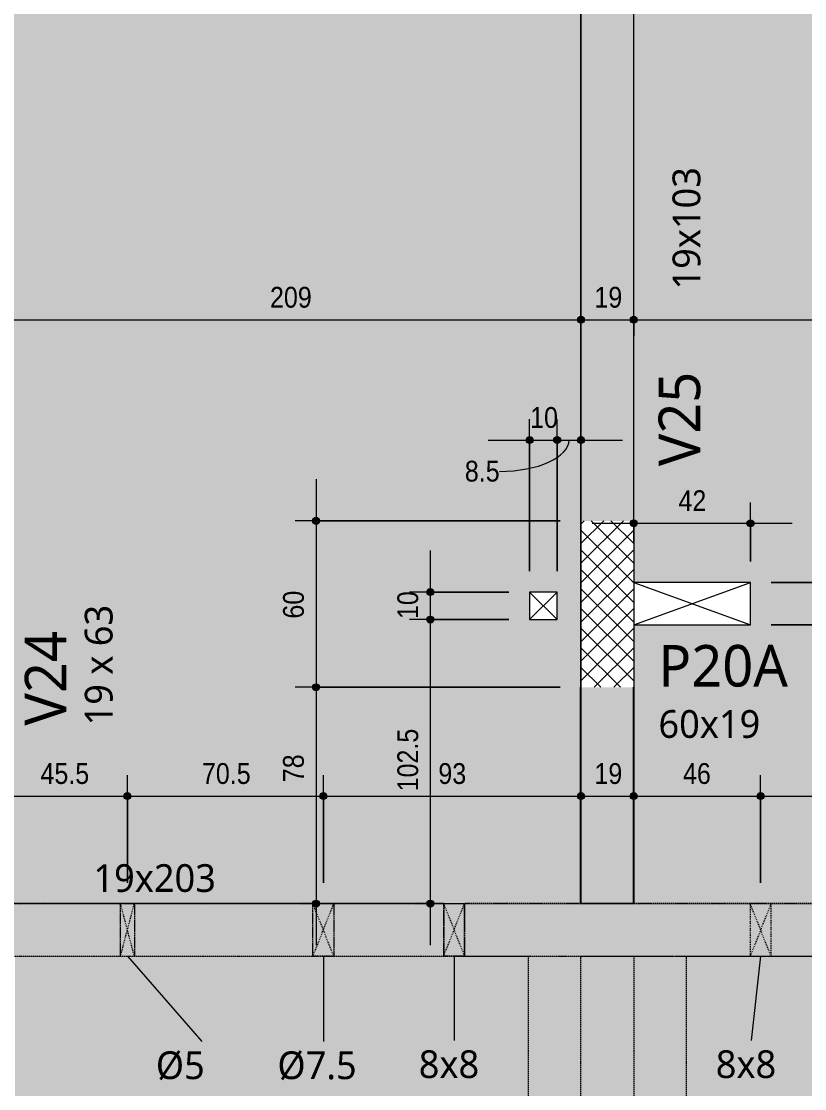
# Model space of a CAD drawing. Header units: centimetres. Extents: x -1475 to 26323, y -1238 to 84208.
# Drawn here: x 8086.6 to 8368.9, y -849.5 to -464.6 of the extents above; entities that cross this region are included whole.
import ezdxf

# ---------------------------------------------------------------- set-up
doc = ezdxf.new("R2010")
doc.units = ezdxf.units.CM
doc.linetypes.add('Hidden', pattern=[0.714375, 0.47625, -0.238125])
doc.linetypes.add('Traço', pattern=[0.635, 0.3175, -0.3175])
for name, color, linetype, lineweight in [('A-ANNO-DIMS', 7, 'Continuous', 9), ('A-ANNO-DIMS-50', 7, 'Continuous', 9), ('A-DETL', 7, 'Hidden', 18), ('A-FLOR', 7, 'Continuous', 9), ('A-GENM', 7, 'Continuous', 18), ('A-GENM-HDLN', 7, 'Traço', 18), ('A-GENM-IDEN', 7, 'Continuous', 9), ('S-BEAM', 7, 'Continuous', 9), ('S-BEAM-IDEN', 7, 'Continuous', 9), ('S-COLS', 7, 'Continuous', 9), ('S-COLS-IDEN', 7, 'Continuous', 9)]:
    doc.layers.add(name, color=color, linetype=linetype, lineweight=lineweight)
doc.styles.add('Fira Sans', font='', dxfattribs={"width": 0.9, "height": 7.5})
doc.styles.add('Gadugi', font='gadugi.ttf', dxfattribs={"height": 10})
doc.styles.add('Gadugi_1', font='gadugi.ttf', dxfattribs={"height": 15})
doc.styles.get('Fira Sans').set_extended_font_data('Fira Sans')
doc.dimstyles.new('PED_R80_1_5mm_ACIMA_As_ESQ__R00', dxfattribs={"dimscale": 30.48, "dimtxt": 10.229846, "dimasz": 0.328084, "dimexe": 0.246063, "dimexo": 0.246063, "dimgap": 0.049213, "dimtad": 1, "dimdec": 1, "dimrnd": 0.5, "dimdsep": 46, "dimtxsty": 'Fira Sans', "dimblk1": 'DOTSMALL', "dimblk2": 'DOTSMALL', "dimsah": 1, "dimcen": 0.09, "dimdle": 0.492126, "dimazin": 0, "dimtfac": 1, "dimtdec": 4, "dimtix": 1, "dimtmove": 0, "dimatfit": 3, "dimfxl": 1, "dimtvp": 1, "dimtolj": 1, "dimtzin": 0, "dimarcsym": 2})
doc.dimstyles.new('PED_R80_1_5mm_ACIMA_As_ESQ__R00_1', dxfattribs={"dimscale": 30.48, "dimtxt": 10.229846, "dimasz": 0.328084, "dimexe": 0.246063, "dimexo": 0.246063, "dimgap": 0.049213, "dimtad": 1, "dimdec": 1, "dimrnd": 0.5, "dimdsep": 46, "dimtxsty": 'Fira Sans', "dimblk1": 'DOTSMALL', "dimblk2": 'DOTSMALL', "dimsah": 1, "dimcen": 0.09, "dimdle": 0.492126, "dimazin": 0, "dimtfac": 1, "dimtdec": 4, "dimtix": 1, "dimtmove": 1, "dimatfit": 3, "dimfxl": 1, "dimtvp": 1, "dimtolj": 1, "dimtzin": 0, "dimarcsym": 2})
doc.dimstyles.new('PED_R80_1_5mm_ACIMA_As_ESQ__R00_3', dxfattribs={"dimscale": 30.48, "dimtxt": 10.229846, "dimasz": 0.328084, "dimexe": 0.246063, "dimexo": 0.246063, "dimgap": 0.049213, "dimtad": 1, "dimdec": 1, "dimrnd": 0.5, "dimdsep": 46, "dimtxsty": 'Fira Sans', "dimblk1": 'DOTSMALL', "dimblk2": 'DOTSMALL', "dimsah": 1, "dimcen": 0.09, "dimdle": 0.492126, "dimazin": 0, "dimtfac": 1, "dimtdec": 4, "dimtix": 1, "dimtmove": 2, "dimatfit": 3, "dimfxl": 1, "dimtvp": 1, "dimtolj": 1, "dimtzin": 0, "dimarcsym": 2})
doc.dimstyles.new('PED_R80_1_5mm_ACIMA_As_ESQ__R00_4', dxfattribs={"dimscale": 30.48, "dimtxt": 10.229846, "dimasz": 0.328084, "dimexe": 0.246063, "dimexo": 0.246063, "dimgap": 0.049213, "dimtad": 1, "dimdec": 1, "dimrnd": 0.5, "dimdsep": 46, "dimtxsty": 'Fira Sans', "dimblk1": 'DOTSMALL', "dimblk2": 'DOTSMALL', "dimsah": 1, "dimcen": 0.09, "dimdle": 0.492126, "dimazin": 0, "dimtfac": 1, "dimtdec": 4, "dimtix": 1, "dimtmove": 0, "dimatfit": 3, "dimfxl": 1, "dimtvp": 1, "dimtolj": 1, "dimtzin": 0, "dimarcsym": 2})

# ---------------------------------------------------------------- blocks, each defined once
blk = doc.blocks.new('PED_FURO_CIRCULAR_R04_2020 _INSTÂNCIA_ - FURO CIRC-4080799-PL300 - FORMA DO DUPLEX SUPERIOR')
at = {"layer": 'A-GENM-HDLN'}
for p, q in [((2.5, -9.5), (-2.5, 9.5)), ((-2.5, -9.5), (2.5, 9.5)), ((-2.5, -9.5), (-2.5, 9.5)), ((-2.5, 9.5), (2.5, 9.5)), ((2.5, 9.5), (2.5, -9.5))]:
    blk.add_line(p, q, dxfattribs=at)
blk = doc.blocks.new('PED_FURO_CIRCULAR_R04_2020 _INSTÂNCIA_ - FURO CIRC-4080710-PL300 - FORMA DO DUPLEX SUPERIOR')
at = {"layer": 'A-GENM-HDLN'}
for p, q in [((3.75, -9.5), (-3.75, 9.5)), ((-3.75, -9.5), (3.75, 9.5)), ((-3.75, -9.5), (-3.75, 9.5)), ((-3.75, 9.5), (3.75, 9.5)), ((3.75, 9.5), (3.75, -9.5)), ((3.75, -9.5), (-3.75, -9.5))]:
    blk.add_line(p, q, dxfattribs=at)
blk = doc.blocks.new('PED_FURO_RETANGULAR_R04_2020 _INSTÂNCIA_ - FURO RET-4080950-PL300 - FORMA DO DUPLEX SUPERIOR')
at = {"layer": 'A-GENM-HDLN'}
for p, q in [((-3.75, 9.5), (3.75, -9.5)), ((-3.75, -9.5), (3.75, 9.5)), ((-3.75, -9.5), (-3.75, 9.5)), ((-3.75, 9.5), (3.75, 9.5)), ((3.75, 9.5), (3.75, -9.5)), ((3.75, -9.5), (-3.75, -9.5))]:
    blk.add_line(p, q, dxfattribs=at)
blk = doc.blocks.new('PED_FURO_RETANGULAR_R04_2020 _INSTÂNCIA_ - FURO RET-4080990-PL300 - FORMA DO DUPLEX SUPERIOR')
at = {"layer": 'A-GENM-HDLN'}
for p, q in [((-3.75, -9.5), (3.75, 9.5)), ((-3.75, 9.5), (3.75, -9.5)), ((-3.75, 9.5), (-3.75, -9.5)), ((3.75, -9.5), (3.75, 9.5)), ((-3.75, -9.5), (3.75, -9.5))]:
    blk.add_line(p, q, dxfattribs=at)
blk = doc.blocks.new('DIMBLOCK136-PL300 - FORMA DO DUPLEX SUPERIOR')
at = {"layer": 'A-ANNO-DIMS-50', "true_color": 0x000032}
h = blk.add_hatch(color=178, dxfattribs=at)
edge = h.paths.add_edge_path(flags=0)
edge.add_arc((8079.28, -572.26), 1.25, 0, 360)
h = blk.add_hatch(color=178, dxfattribs=at)
edge = h.paths.add_edge_path(flags=0)
edge.add_arc((8288.28, -572.26), 1.25, 0, 360)
at = {"layer": 'A-ANNO-DIMS-50', "color": 178, "true_color": 0x000032}
for p, q in [((8079.28, -678.25), (8079.28, -564.76)), ((8288.28, -578), (8288.28, -564.76)), ((8079.28, -572.26), (8288.28, -572.26)), ((8079.28, -572.26), (8079.28, -678.25)), ((8288.28, -572.26), (8288.28, -578))]:
    blk.add_line(p, q, dxfattribs=at)
for centre in [(8079.28, -572.26), (8288.28, -572.26)]:
    blk.add_circle(centre, 1.25, dxfattribs=at)
at = {"layer": 'A-ANNO-DIMS-50', "color": 0, "insert": (8176.17, -560.38), "char_height": 7.5, "width": 18.2563, "attachment_point": 1, "rotation": 0, "line_spacing_factor": 1.049215, "style": 'Fira Sans'}
blk.add_mtext('209', dxfattribs=at)
blk = doc.blocks.new('_DotSmall')
at = {"color": 0, "linetype": 'ByBlock', "const_width": 0.5}
blk.add_lwpolyline([(-0.0625, 0, 1), (0.0625, 0, 1)], format="xyb", close=True, dxfattribs=at)
blk = doc.blocks.new('DIMBLOCK137-PL300 - FORMA DO DUPLEX SUPERIOR')
at = {"layer": 'A-ANNO-DIMS-50', "true_color": 0x000032}
h = blk.add_hatch(color=178, dxfattribs=at)
edge = h.paths.add_edge_path(flags=0)
edge.add_arc((8288.28, -572.26), 1.25, 0, 360)
h = blk.add_hatch(color=178, dxfattribs=at)
edge = h.paths.add_edge_path(flags=0)
edge.add_arc((8307.28, -572.26), 1.25, 0, 360)
at = {"layer": 'A-ANNO-DIMS-50', "color": 178, "true_color": 0x000032}
for p, q in [((8288.28, -578), (8288.28, -564.76)), ((8307.28, -578), (8307.28, -564.76)), ((8288.28, -572.26), (8307.28, -572.26)), ((8288.28, -572.26), (8288.28, -578)), ((8307.28, -572.26), (8307.28, -578))]:
    blk.add_line(p, q, dxfattribs=at)
for centre in [(8288.28, -572.26), (8307.28, -572.26)]:
    blk.add_circle(centre, 1.25, dxfattribs=at)
at = {"layer": 'A-ANNO-DIMS-50', "color": 0, "insert": (8293.12, -560.38), "char_height": 7.5, "width": 11.1741, "attachment_point": 1, "rotation": 0, "line_spacing_factor": 1.049215, "style": 'Fira Sans'}
blk.add_mtext('19', dxfattribs=at)
blk = doc.blocks.new('DIMBLOCK138-PL300 - FORMA DO DUPLEX SUPERIOR')
at = {"layer": 'A-ANNO-DIMS-50', "true_color": 0x000032}
h = blk.add_hatch(color=178, dxfattribs=at)
edge = h.paths.add_edge_path(flags=0)
edge.add_arc((8307.28, -572.26), 1.25, 0, 360)
h = blk.add_hatch(color=178, dxfattribs=at)
edge = h.paths.add_edge_path(flags=0)
edge.add_arc((8516.28, -572.26), 1.25, 0, 360)
at = {"layer": 'A-ANNO-DIMS-50', "color": 178, "true_color": 0x000032}
for p, q in [((8307.28, -578), (8307.28, -564.76)), ((8516.28, -678.25), (8516.28, -564.76)), ((8307.28, -572.26), (8516.28, -572.26)), ((8307.28, -572.26), (8307.28, -578)), ((8516.28, -572.26), (8516.28, -678.25))]:
    blk.add_line(p, q, dxfattribs=at)
for centre in [(8307.28, -572.26), (8516.28, -572.26)]:
    blk.add_circle(centre, 1.25, dxfattribs=at)
at = {"layer": 'A-ANNO-DIMS-50', "color": 0, "insert": (8404.17, -560.38), "char_height": 7.5, "width": 18.2563, "attachment_point": 1, "rotation": 0, "line_spacing_factor": 1.049215, "style": 'Fira Sans'}
blk.add_mtext('209', dxfattribs=at)
blk = doc.blocks.new('DIMBLOCK277-PL300 - FORMA DO DUPLEX SUPERIOR')
at = {"layer": 'A-ANNO-DIMS-50', "true_color": 0x000032}
h = blk.add_hatch(color=178, dxfattribs=at)
edge = h.paths.add_edge_path(flags=0)
edge.add_arc((8079.28, -744), 1.25, 0, 360)
h = blk.add_hatch(color=178, dxfattribs=at)
edge = h.paths.add_edge_path(flags=0)
edge.add_arc((8124.79, -744), 1.25, 0, 360)
at = {"layer": 'A-ANNO-DIMS-50', "color": 178, "true_color": 0x000032}
for p, q in [((8079.28, -749.73), (8079.28, -736.5)), ((8124.79, -775.25), (8124.79, -736.5)), ((8079.28, -744), (8124.79, -744)), ((8079.28, -744), (8079.28, -749.73)), ((8124.79, -744), (8124.79, -775.25))]:
    blk.add_line(p, q, dxfattribs=at)
for centre in [(8079.28, -744), (8124.79, -744)]:
    blk.add_circle(centre, 1.25, dxfattribs=at)
at = {"layer": 'A-ANNO-DIMS-50', "color": 0, "insert": (8093.44, -732.12), "char_height": 7.5, "width": 20.6171, "attachment_point": 1, "line_spacing_factor": 1.049215, "style": 'Fira Sans'}
blk.add_mtext('45.5', dxfattribs=at)
blk = doc.blocks.new('DIMBLOCK278-PL300 - FORMA DO DUPLEX SUPERIOR')
at = {"layer": 'A-ANNO-DIMS-50', "true_color": 0x000032}
h = blk.add_hatch(color=178, dxfattribs=at)
edge = h.paths.add_edge_path(flags=0)
edge.add_arc((8124.79, -744), 1.25, 0, 360)
h = blk.add_hatch(color=178, dxfattribs=at)
edge = h.paths.add_edge_path(flags=0)
edge.add_arc((8195.41, -744), 1.25, 0, 360)
at = {"layer": 'A-ANNO-DIMS-50', "color": 178, "true_color": 0x000032}
for p, q in [((8124.79, -775.25), (8124.79, -736.5)), ((8195.41, -775.25), (8195.41, -736.5)), ((8124.79, -744), (8195.41, -744)), ((8124.79, -744), (8124.79, -775.25)), ((8195.41, -744), (8195.41, -775.25))]:
    blk.add_line(p, q, dxfattribs=at)
for centre in [(8124.79, -744), (8195.41, -744)]:
    blk.add_circle(centre, 1.25, dxfattribs=at)
at = {"layer": 'A-ANNO-DIMS-50', "color": 0, "insert": (8151.64, -732.12), "char_height": 7.5, "width": 20.3023, "attachment_point": 1, "line_spacing_factor": 1.049215, "style": 'Fira Sans'}
blk.add_mtext('70.5', dxfattribs=at)
blk = doc.blocks.new('DIMBLOCK279-PL300 - FORMA DO DUPLEX SUPERIOR')
at = {"layer": 'A-ANNO-DIMS-50', "true_color": 0x000032}
h = blk.add_hatch(color=178, dxfattribs=at)
edge = h.paths.add_edge_path(flags=0)
edge.add_arc((8195.41, -744), 1.25, 0, 360)
h = blk.add_hatch(color=178, dxfattribs=at)
edge = h.paths.add_edge_path(flags=0)
edge.add_arc((8288.28, -744), 1.25, 0, 360)
at = {"layer": 'A-ANNO-DIMS-50', "color": 178, "true_color": 0x000032}
for p, q in [((8195.41, -775.25), (8195.41, -736.5)), ((8288.28, -749.73), (8288.28, -736.5)), ((8195.41, -744), (8288.28, -744)), ((8195.41, -744), (8195.41, -775.25)), ((8288.28, -744), (8288.28, -749.73))]:
    blk.add_line(p, q, dxfattribs=at)
for centre in [(8195.41, -744), (8288.28, -744)]:
    blk.add_circle(centre, 1.25, dxfattribs=at)
at = {"layer": 'A-ANNO-DIMS-50', "color": 0, "insert": (8236.86, -732.12), "char_height": 7.5, "width": 11.9611, "attachment_point": 1, "line_spacing_factor": 1.049215, "style": 'Fira Sans'}
blk.add_mtext('93', dxfattribs=at)
blk = doc.blocks.new('DIMBLOCK280-PL300 - FORMA DO DUPLEX SUPERIOR')
at = {"layer": 'A-ANNO-DIMS-50', "true_color": 0x000032}
h = blk.add_hatch(color=178, dxfattribs=at)
edge = h.paths.add_edge_path(flags=0)
edge.add_arc((8288.28, -744), 1.25, 0, 360)
h = blk.add_hatch(color=178, dxfattribs=at)
edge = h.paths.add_edge_path(flags=0)
edge.add_arc((8307.28, -744), 1.25, 0, 360)
at = {"layer": 'A-ANNO-DIMS-50', "color": 178, "true_color": 0x000032}
for p, q in [((8288.28, -749.73), (8288.28, -736.5)), ((8307.28, -749.73), (8307.28, -736.5)), ((8288.28, -744), (8307.28, -744)), ((8288.28, -744), (8288.28, -749.73)), ((8307.28, -744), (8307.28, -749.73))]:
    blk.add_line(p, q, dxfattribs=at)
for centre in [(8288.28, -744), (8307.28, -744)]:
    blk.add_circle(centre, 1.25, dxfattribs=at)
at = {"layer": 'A-ANNO-DIMS-50', "color": 0, "insert": (8293.12, -732.12), "char_height": 7.5, "width": 11.1741, "attachment_point": 1, "line_spacing_factor": 1.049215, "style": 'Fira Sans'}
blk.add_mtext('19', dxfattribs=at)
blk = doc.blocks.new('DIMBLOCK281-PL300 - FORMA DO DUPLEX SUPERIOR')
at = {"layer": 'A-ANNO-DIMS-50', "true_color": 0x000032}
h = blk.add_hatch(color=178, dxfattribs=at)
edge = h.paths.add_edge_path(flags=0)
edge.add_arc((8307.28, -744), 1.25, 0, 360)
h = blk.add_hatch(color=178, dxfattribs=at)
edge = h.paths.add_edge_path(flags=0)
edge.add_arc((8353.03, -744), 1.25, 0, 360)
at = {"layer": 'A-ANNO-DIMS-50', "color": 178, "true_color": 0x000032}
for p, q in [((8307.28, -749.73), (8307.28, -736.5)), ((8353.03, -775.25), (8353.03, -736.5)), ((8307.28, -744), (8353.03, -744)), ((8307.28, -744), (8307.28, -749.73)), ((8353.03, -744), (8353.03, -775.25))]:
    blk.add_line(p, q, dxfattribs=at)
for centre in [(8307.28, -744), (8353.03, -744)]:
    blk.add_circle(centre, 1.25, dxfattribs=at)
at = {"layer": 'A-ANNO-DIMS-50', "color": 0, "insert": (8325.04, -732.12), "char_height": 7.5, "width": 12.2758, "attachment_point": 1, "line_spacing_factor": 1.049215, "style": 'Fira Sans'}
blk.add_mtext('46', dxfattribs=at)
blk = doc.blocks.new('DIMBLOCK282-PL300 - FORMA DO DUPLEX SUPERIOR')
at = {"layer": 'A-ANNO-DIMS-50', "true_color": 0x000032}
h = blk.add_hatch(color=178, dxfattribs=at)
edge = h.paths.add_edge_path(flags=0)
edge.add_arc((8353.03, -744), 1.25, 0, 360)
h = blk.add_hatch(color=178, dxfattribs=at)
edge = h.paths.add_edge_path(flags=0)
edge.add_arc((8400.15, -744), 1.25, 0, 360)
at = {"layer": 'A-ANNO-DIMS-50', "color": 178, "true_color": 0x000032}
for p, q in [((8353.03, -775.25), (8353.03, -736.5)), ((8400.15, -775.25), (8400.15, -736.5)), ((8353.03, -744), (8400.15, -744)), ((8353.03, -744), (8353.03, -775.25)), ((8400.15, -744), (8400.15, -775.25))]:
    blk.add_line(p, q, dxfattribs=at)
for centre in [(8353.03, -744), (8400.15, -744)]:
    blk.add_circle(centre, 1.25, dxfattribs=at)
at = {"layer": 'A-ANNO-DIMS-50', "color": 0, "insert": (8371.87, -732.12), "char_height": 7.5, "width": 11.3315, "attachment_point": 1, "line_spacing_factor": 1.049215, "style": 'Fira Sans'}
blk.add_mtext('47', dxfattribs=at)
blk = doc.blocks.new('DIMBLOCK294-PL300 - FORMA DO DUPLEX SUPERIOR')
at = {"layer": 'A-ANNO-DIMS-50', "true_color": 0x000032}
h = blk.add_hatch(color=178, dxfattribs=at)
edge = h.paths.add_edge_path(flags=0)
edge.add_arc((8192.77, -644.75), 1.25, 0, 360)
h = blk.add_hatch(color=178, dxfattribs=at)
edge = h.paths.add_edge_path(flags=0)
edge.add_arc((8192.77, -704.75), 1.25, 0, 360)
at = {"layer": 'A-ANNO-DIMS-50', "color": 178, "true_color": 0x000032}
for p, q in [((8192.77, -629.75), (8192.77, -704.75)), ((8280.78, -644.75), (8185.27, -644.75)), ((8192.77, -644.75), (8280.78, -644.75)), ((8280.78, -704.75), (8185.27, -704.75)), ((8192.77, -704.75), (8280.78, -704.75))]:
    blk.add_line(p, q, dxfattribs=at)
for centre in [(8192.77, -644.75), (8192.77, -704.75)]:
    blk.add_circle(centre, 1.25, dxfattribs=at)
at = {"layer": 'A-ANNO-DIMS-50', "color": 0, "insert": (8180.88, -680), "char_height": 7.5, "width": 12.5906, "attachment_point": 1, "rotation": 90, "line_spacing_factor": 1.049215, "style": 'Fira Sans'}
blk.add_mtext('60', dxfattribs=at)
blk = doc.blocks.new('DIMBLOCK295-PL300 - FORMA DO DUPLEX SUPERIOR')
at = {"layer": 'A-ANNO-DIMS-50', "true_color": 0x000032}
h = blk.add_hatch(color=178, dxfattribs=at)
edge = h.paths.add_edge_path(flags=0)
edge.add_arc((8192.77, -704.75), 1.25, 0, 360)
h = blk.add_hatch(color=178, dxfattribs=at)
edge = h.paths.add_edge_path(flags=0)
edge.add_arc((8192.77, -782.75), 1.25, 0, 360)
at = {"layer": 'A-ANNO-DIMS-50', "color": 178, "true_color": 0x000032}
for p, q in [((8280.78, -704.75), (8185.27, -704.75)), ((8192.77, -704.75), (8192.77, -797.75)), ((8192.77, -704.75), (8280.78, -704.75)), ((8187.04, -782.75), (8200.27, -782.75)), ((8192.77, -782.75), (8187.04, -782.75))]:
    blk.add_line(p, q, dxfattribs=at)
for centre in [(8192.77, -704.75), (8192.77, -782.75)]:
    blk.add_circle(centre, 1.25, dxfattribs=at)
at = {"layer": 'A-ANNO-DIMS-50', "color": 0, "insert": (8180.88, -739), "char_height": 7.5, "width": 11.4889, "attachment_point": 1, "rotation": 90, "line_spacing_factor": 1.049215, "style": 'Fira Sans'}
blk.add_mtext('78', dxfattribs=at)
blk = doc.blocks.new('DIMBLOCK296-PL300 - FORMA DO DUPLEX SUPERIOR')
at = {"layer": 'A-ANNO-DIMS-50', "true_color": 0x000032}
h = blk.add_hatch(color=178, dxfattribs=at)
edge = h.paths.add_edge_path(flags=0)
edge.add_arc((8233.97, -670.42), 1.25, 0, 360)
h = blk.add_hatch(color=178, dxfattribs=at)
edge = h.paths.add_edge_path(flags=0)
edge.add_arc((8233.97, -680.35), 1.25, 0, 360)
at = {"layer": 'A-ANNO-DIMS-50', "color": 178, "true_color": 0x000032}
for p, q in [((8233.97, -655.42), (8233.97, -680.35)), ((8262.27, -670.42), (8226.47, -670.42)), ((8233.97, -670.42), (8262.27, -670.42)), ((8262.27, -680.35), (8226.47, -680.35)), ((8233.97, -680.35), (8262.27, -680.35))]:
    blk.add_line(p, q, dxfattribs=at)
for centre in [(8233.97, -670.42), (8233.97, -680.35)]:
    blk.add_circle(centre, 1.25, dxfattribs=at)
at = {"layer": 'A-ANNO-DIMS-50', "color": 0, "insert": (8222.08, -680.17), "char_height": 7.5, "width": 11.4889, "attachment_point": 1, "rotation": 90, "line_spacing_factor": 1.049215, "style": 'Fira Sans'}
blk.add_mtext('10', dxfattribs=at)
blk = doc.blocks.new('DIMBLOCK297-PL300 - FORMA DO DUPLEX SUPERIOR')
at = {"layer": 'A-ANNO-DIMS-50', "true_color": 0x000032}
h = blk.add_hatch(color=178, dxfattribs=at)
edge = h.paths.add_edge_path(flags=0)
edge.add_arc((8233.97, -680.35), 1.25, 0, 360)
h = blk.add_hatch(color=178, dxfattribs=at)
edge = h.paths.add_edge_path(flags=0)
edge.add_arc((8233.97, -782.75), 1.25, 0, 360)
at = {"layer": 'A-ANNO-DIMS-50', "color": 178, "true_color": 0x000032}
for p, q in [((8262.27, -680.35), (8226.47, -680.35)), ((8233.97, -680.35), (8233.97, -797.75)), ((8233.97, -680.35), (8262.27, -680.35)), ((8228.23, -782.75), (8241.47, -782.75)), ((8233.97, -782.75), (8228.23, -782.75))]:
    blk.add_line(p, q, dxfattribs=at)
for centre in [(8233.97, -680.35), (8233.97, -782.75)]:
    blk.add_circle(centre, 1.25, dxfattribs=at)
at = {"layer": 'A-ANNO-DIMS-50', "color": 0, "insert": (8222.08, -742.3), "char_height": 7.5, "width": 25.8107, "attachment_point": 1, "rotation": 90, "line_spacing_factor": 1.049215, "style": 'Fira Sans'}
blk.add_mtext('102.5', dxfattribs=at)
blk = doc.blocks.new('DIMBLOCK298-PL300 - FORMA DO DUPLEX SUPERIOR')
at = {"layer": 'A-ANNO-DIMS-50', "true_color": 0x000032}
h = blk.add_hatch(color=178, dxfattribs=at)
edge = h.paths.add_edge_path(flags=0)
edge.add_arc((8269.77, -615.62), 1.25, 0, 360)
h = blk.add_hatch(color=178, dxfattribs=at)
edge = h.paths.add_edge_path(flags=0)
edge.add_arc((8279.69, -615.62), 1.25, 0, 360)
at = {"layer": 'A-ANNO-DIMS-50', "color": 178, "true_color": 0x000032}
for p, q in [((8269.77, -662.92), (8269.77, -608.12)), ((8279.69, -662.92), (8279.69, -608.12)), ((8254.77, -615.62), (8279.69, -615.62)), ((8269.77, -615.62), (8269.77, -662.92)), ((8279.69, -615.62), (8279.69, -662.92))]:
    blk.add_line(p, q, dxfattribs=at)
for centre in [(8269.77, -615.62), (8279.69, -615.62)]:
    blk.add_circle(centre, 1.25, dxfattribs=at)
at = {"layer": 'A-ANNO-DIMS-50', "color": 0, "insert": (8269.94, -603.73), "char_height": 7.5, "width": 11.4889, "attachment_point": 1, "line_spacing_factor": 1.049215, "style": 'Fira Sans'}
blk.add_mtext('10', dxfattribs=at)
blk = doc.blocks.new('DIMBLOCK299-PL300 - FORMA DO DUPLEX SUPERIOR')
at = {"layer": 'A-ANNO-DIMS-50', "true_color": 0x000032}
h = blk.add_hatch(color=178, dxfattribs=at)
edge = h.paths.add_edge_path(flags=0)
edge.add_arc((8279.69, -615.62), 1.25, 0, 360)
h = blk.add_hatch(color=178, dxfattribs=at)
edge = h.paths.add_edge_path(flags=0)
edge.add_arc((8288.28, -615.62), 1.25, 0, 360)
at = {"layer": 'A-ANNO-DIMS-50', "color": 178, "true_color": 0x000032}
for p, q in [((8279.69, -662.92), (8279.69, -608.12)), ((8288.28, -697.25), (8288.28, -608.12)), ((8279.69, -615.62), (8303.28, -615.62)), ((8279.69, -615.62), (8279.69, -662.92)), ((8288.28, -615.62), (8288.28, -697.25))]:
    blk.add_line(p, q, dxfattribs=at)
for centre in [(8279.69, -615.62), (8288.28, -615.62)]:
    blk.add_circle(centre, 1.25, dxfattribs=at)
blk.add_ellipse((8258.86, -615.62), major_axis=(25.12, 0), ratio=0.449907, start_param=4.712389, end_param=6.283185, dxfattribs=at)
at = {"layer": 'A-ANNO-DIMS-50', "color": 0, "insert": (8246.41, -623.09), "char_height": 7.5, "width": 14.9513, "attachment_point": 1, "line_spacing_factor": 1.049215, "style": 'Fira Sans'}
blk.add_mtext('8.5', dxfattribs=at)
blk = doc.blocks.new('DIMBLOCK300-PL300 - FORMA DO DUPLEX SUPERIOR')
at = {"layer": 'A-ANNO-DIMS-50', "true_color": 0x000032}
h = blk.add_hatch(color=178, dxfattribs=at)
edge = h.paths.add_edge_path(flags=0)
edge.add_arc((8307.28, -645.62), 1.25, 0, 360)
h = blk.add_hatch(color=178, dxfattribs=at)
edge = h.paths.add_edge_path(flags=0)
edge.add_arc((8349.38, -645.62), 1.25, 0, 360)
at = {"layer": 'A-ANNO-DIMS-50', "color": 178, "true_color": 0x000032}
for p, q in [((8307.28, -652.25), (8307.28, -638.12)), ((8349.38, -659.43), (8349.38, -638.12)), ((8292.28, -645.62), (8364.38, -645.62)), ((8307.28, -645.62), (8307.28, -652.25)), ((8349.38, -645.62), (8349.38, -659.43))]:
    blk.add_line(p, q, dxfattribs=at)
for centre in [(8307.28, -645.62), (8349.38, -645.62)]:
    blk.add_circle(centre, 1.25, dxfattribs=at)
at = {"layer": 'A-ANNO-DIMS-50', "color": 0, "insert": (8323.41, -633.73), "char_height": 7.5, "width": 11.8037, "attachment_point": 1, "line_spacing_factor": 1.049215, "style": 'Fira Sans'}
blk.add_mtext('42', dxfattribs=at)
blk = doc.blocks.new('DIMBLOCK301-PL300 - FORMA DO DUPLEX SUPERIOR')
at = {"layer": 'A-ANNO-DIMS-50', "true_color": 0x000032}
h = blk.add_hatch(color=178, dxfattribs=at)
edge = h.paths.add_edge_path(flags=0)
edge.add_arc((8423.44, -666.93), 1.25, 0, 360)
h = blk.add_hatch(color=178, dxfattribs=at)
edge = h.paths.add_edge_path(flags=0)
edge.add_arc((8423.44, -682.26), 1.25, 0, 360)
at = {"layer": 'A-ANNO-DIMS-50', "color": 178, "true_color": 0x000032}
for p, q in [((8423.44, -651.93), (8423.44, -682.26)), ((8356.88, -666.93), (8430.94, -666.93)), ((8423.44, -666.93), (8356.88, -666.93)), ((8356.88, -682.26), (8430.94, -682.26)), ((8423.44, -682.26), (8356.88, -682.26))]:
    blk.add_line(p, q, dxfattribs=at)
for centre in [(8423.44, -666.93), (8423.44, -682.26)]:
    blk.add_circle(centre, 1.25, dxfattribs=at)
at = {"layer": 'A-ANNO-DIMS-50', "color": 0, "insert": (8411.56, -682.72), "char_height": 7.5, "width": 19.5154, "attachment_point": 1, "rotation": 90, "line_spacing_factor": 1.049215, "style": 'Fira Sans'}
blk.add_mtext('15.5', dxfattribs=at)
blk = doc.blocks.new('DIMBLOCK302-PL300 - FORMA DO DUPLEX SUPERIOR')
at = {"layer": 'A-ANNO-DIMS-50', "true_color": 0x000032}
h = blk.add_hatch(color=178, dxfattribs=at)
edge = h.paths.add_edge_path(flags=0)
edge.add_arc((8423.44, -682.26), 1.25, 0, 360)
h = blk.add_hatch(color=178, dxfattribs=at)
edge = h.paths.add_edge_path(flags=0)
edge.add_arc((8423.44, -782.75), 1.25, 0, 360)
at = {"layer": 'A-ANNO-DIMS-50', "color": 178, "true_color": 0x000032}
for p, q in [((8356.88, -682.26), (8430.94, -682.26)), ((8423.44, -682.26), (8356.88, -682.26)), ((8423.44, -682.26), (8423.44, -797.75)), ((8417.71, -782.75), (8430.94, -782.75)), ((8423.44, -782.75), (8417.71, -782.75))]:
    blk.add_line(p, q, dxfattribs=at)
for centre in [(8423.44, -682.26), (8423.44, -782.75)]:
    blk.add_circle(centre, 1.25, dxfattribs=at)
at = {"layer": 'A-ANNO-DIMS-50', "color": 0, "insert": (8411.56, -743.59), "char_height": 7.5, "width": 26.5976, "attachment_point": 1, "rotation": 90, "line_spacing_factor": 1.049215, "style": 'Fira Sans'}
blk.add_mtext('100.5', dxfattribs=at)

msp = doc.modelspace()

# ---------------------------------------------------------------- hatches: boundary and pattern name
at = {"layer": 'A-DETL', "linetype": 'Continuous', "true_color": 0xffcc66}
for points in [[(8438.95, -801.75), (8511.28, -801.75), (8511.28, -801.25), (8516.28, -801.25), (8516.28, -782.75), (8079.28, -782.75), (8079.28, -801.25), (8084.28, -801.25), (8084.28, -801.75), (8347.96, -801.75)], [(8288.28, -1060.75), (8288.28, -801.75), (8269.28, -801.75), (8269.28, -1060.75)], [(8326.28, -1060.75), (8326.28, -801.75), (8307.28, -801.75), (8307.28, -1060.75)]]:
    msp.add_hatch(color=31, dxfattribs=at).paths.add_polyline_path(points, flags=0)
at = {"layer": 'A-FLOR', "lineweight": 18, "true_color": 0xd9d9d9}
h = msp.add_hatch(color=254, dxfattribs=at)
h.paths.add_polyline_path([(8079.28, -782.75), (8288.28, -782.75), (8288.28, -389.75), (7277.28, -389.75), (7277.28, -685.75), (8079.28, -685.75), (8079.28, -748.02)], flags=0)
h.paths.add_polyline_path([(8269.77, -680.35), (8269.77, -670.42), (8279.69, -670.42), (8279.69, -680.35)], flags=0)
for points in [[(8347.96, -782.75), (8516.28, -782.75), (8516.28, -685.75), (9318.28, -685.75), (9318.28, -389.75), (8307.28, -389.75), (8307.28, -666.93), (8349.38, -666.93), (8349.38, -682.26), (8307.28, -682.26), (8307.28, -782.75)], [(8084.28, -1060.75), (8269.28, -1060.75), (8269.28, -801.75), (8084.28, -801.75), (8084.28, -1008.78)], [(8307.28, -1060.75), (8307.28, -801.75), (8288.28, -801.75), (8288.28, -1060.75)], [(8511.28, -1060.75), (8511.28, -801.75), (8326.28, -801.75), (8326.28, -1060.75), (8347.96, -1060.75)]]:
    msp.add_hatch(color=254, dxfattribs=at).paths.add_polyline_path(points, flags=0)
at = {"layer": 'S-BEAM', "true_color": 0xfcd5b4}
for points in [[(8307.28, -644.75), (8307.28, -124.25), (8288.28, -124.25), (8288.28, -644.75)], [(8288.28, -782.75), (8307.28, -782.75), (8307.28, -704.75), (8288.28, -704.75), (8288.28, -748.02)]]:
    msp.add_hatch(color=254, dxfattribs=at).paths.add_polyline_path(points, flags=0)
at = {"layer": 'S-COLS', "lineweight": 18, "true_color": 0x0000ff}
h = msp.add_hatch(dxfattribs=at)
h.set_pattern_fill('FP_3', color=5, style=0, pattern_type=2)
h.set_pattern_definition([(45, (8297.7794, 0), (-3.535534, 3.535534), []), (135, (8297.7794, 0), (-3.535534, -3.535534), [])])
h.paths.add_polyline_path([(8288.28, -704.75), (8307.28, -704.75), (8307.28, -644.75), (8288.28, -644.75)], flags=0)

# ---------------------------------------------------------------- linework, layer by layer
at = {"lineweight": 18}
for p, q in [((8307.29, -682.25), (8349.37, -666.93)), ((8307.29, -666.93), (8349.37, -682.25)), ((8269.77, -680.35), (8279.69, -670.42)), ((8269.77, -670.42), (8279.69, -680.35))]:
    msp.add_line(p, q, dxfattribs=at)
at = {"layer": 'A-DETL', "linetype": 'Continuous'}
for p, q in [((8288.28, -644.75), (8288.28, -389.75)), ((8288.28, -389.75), (8288.28, -782.75)), ((8307.28, -644.75), (8307.28, -389.75))]:
    msp.add_line(p, q, dxfattribs=at)
at = {"layer": 'A-DETL'}
for p, q in [((8079.28, -782.75), (8516.28, -782.75)), ((8238.78, -782.75), (8079.28, -782.75)), ((8122.29, -801.75), (8122.29, -782.75)), ((8127.29, -782.75), (8127.29, -801.75)), ((8191.66, -801.75), (8191.66, -782.75)), ((8199.16, -782.75), (8199.16, -801.75)), ((8238.78, -782.75), (8246.28, -782.75)), ((8238.78, -782.75), (8238.78, -801.75)), ((8238.78, -801.75), (8238.78, -782.75)), ((8516.28, -782.75), (8246.28, -782.75)), ((8246.28, -782.75), (8246.28, -801.75)), ((8246.28, -801.75), (8246.28, -782.75)), ((8307.28, -782.75), (8288.28, -782.75)), ((8288.28, -782.75), (8307.28, -782.75)), ((8079.28, -801.75), (8238.78, -801.75)), ((8084.28, -801.75), (8511.28, -801.75)), ((8246.28, -801.75), (8238.78, -801.75)), ((8246.28, -801.75), (8269.28, -801.75)), ((8269.28, -801.75), (8269.28, -1060.75)), ((8269.28, -801.75), (8288.28, -801.75)), ((8288.28, -1060.75), (8288.28, -801.75)), ((8288.28, -801.75), (8307.28, -801.75)), ((8307.28, -801.75), (8307.28, -1060.75)), ((8307.28, -801.75), (8326.28, -801.75)), ((8326.28, -1060.75), (8326.28, -801.75)), ((8326.28, -801.75), (8516.28, -801.75))]:
    msp.add_line(p, q, dxfattribs=at)
at = {"layer": 'A-FLOR', "lineweight": 18}
for p, q in [((8349.38, -666.93), (8307.28, -666.93)), ((8349.38, -682.26), (8349.38, -666.93)), ((8279.69, -670.42), (8269.77, -670.42)), ((8269.77, -670.42), (8269.77, -680.35)), ((8279.69, -680.35), (8279.69, -670.42)), ((8269.77, -680.35), (8279.69, -680.35)), ((8307.28, -682.26), (8349.38, -682.26))]:
    msp.add_line(p, q, dxfattribs=at)
at = {"layer": 'A-GENM-IDEN'}
for p, q in [((8124.79, -801.75), (8151.59, -832.5)), ((8195.41, -801.75), (8195.41, -832.5)), ((8242.53, -801.75), (8242.53, -832.11)), ((8353.03, -801.75), (8349.58, -832.11))]:
    msp.add_line(p, q, dxfattribs=at)
at = {"layer": 'S-BEAM', "lineweight": 25}
for p, q in [((8288.28, -782.75), (8288.28, -704.75)), ((8307.28, -782.75), (8307.28, -704.75))]:
    msp.add_line(p, q, dxfattribs=at)
at = {"layer": 'S-COLS', "lineweight": 18}
for p, q in [((8288.28, -704.75), (8288.28, -644.75)), ((8307.28, -644.75), (8307.28, -704.75))]:
    msp.add_line(p, q, dxfattribs=at)

# ---------------------------------------------------------------- block references
at = {"layer": 'A-GENM', "linetype": 'Traço'}
for name, p in [('PED_FURO_CIRCULAR_R04_2020 _INSTÂNCIA_ - FURO CIRC-4080799-PL300 - FORMA DO DUPLEX SUPERIOR', (8124.79, -792.25)), ('PED_FURO_CIRCULAR_R04_2020 _INSTÂNCIA_ - FURO CIRC-4080710-PL300 - FORMA DO DUPLEX SUPERIOR', (8195.41, -792.25)), ('PED_FURO_RETANGULAR_R04_2020 _INSTÂNCIA_ - FURO RET-4080950-PL300 - FORMA DO DUPLEX SUPERIOR', (8242.53, -792.25))]:
    msp.add_blockref(name, p, dxfattribs=at)
at = {"layer": 'A-GENM', "linetype": 'Traço', "rotation": 180}
msp.add_blockref('PED_FURO_RETANGULAR_R04_2020 _INSTÂNCIA_ - FURO RET-4080990-PL300 - FORMA DO DUPLEX SUPERIOR', (8353.03, -792.25), dxfattribs=at)

# ---------------------------------------------------------------- texts
at = {"layer": 'A-GENM-IDEN', "char_height": 10, "attachment_point": 1, "style": 'Gadugi'}
for s, insert, width in [('Ø5', (8135.04, -836.06), 22.0464), ('Ø7.5', (8178.86, -836.06), 34.8734), ('8x8', (8229.8, -835.67), 26.4557), ('8x8', (8336.86, -835.67), 26.4557)]:
    msp.add_mtext(s, dxfattribs=dict(at, insert=insert, width=width))
at = {"layer": 'S-BEAM-IDEN', "attachment_point": 1, "rotation": 90}
for s, insert, char_height, width, style in [('19x103', (8321.27, -561.35), 10, 54.1139, 'Gadugi'), ('V25', (8316.24, -625.05), 15, 44.0928, 'Gadugi_1'), ('19 x 63', (8109.42, -718.52), 10, 54.5147, 'Gadugi'), ('V24', (8087.78, -718.57), 15, 44.0928, 'Gadugi_1')]:
    msp.add_mtext(s, dxfattribs=dict(at, insert=insert, char_height=char_height, width=width, style=style))
at = {"layer": 'S-BEAM-IDEN', "insert": (8112.53, -768.56), "char_height": 10, "width": 54.1139, "attachment_point": 1, "style": 'Gadugi'}
msp.add_mtext('19x203', dxfattribs=at)
at = {"layer": 'S-COLS-IDEN', "attachment_point": 1}
for s, insert, char_height, width, style in [('P20A', (8316.21, -689.52), 15, 58.924, 'Gadugi_1'), ('60x19', (8316.21, -713.01), 10, 44.8945, 'Gadugi')]:
    msp.add_mtext(s, dxfattribs=dict(at, insert=insert, char_height=char_height, width=width, style=style))

# ---------------------------------------------------------------- dimensions: what is measured, and where the dimension line sits
at = {"layer": 'A-ANNO-DIMS', "color": 178, "true_color": 0x000032}
for base, p1, p2, angle, dimstyle, override, picture, middle in [((8288.28, -572.26), (8079.28, -685.75), (8288.28, -570.5), 0, 'PED_R80_1_5mm_ACIMA_As_ESQ__R00', {"dimpost": '<>', "dimfxl": 238.671551}, 'DIMBLOCK136-PL300 - FORMA DO DUPLEX SUPERIOR', (8183.78, -566.89)), ((8307.28, -572.26), (8288.28, -570.5), (8307.28, -570.5), 0, 'PED_R80_1_5mm_ACIMA_As_ESQ__R00', {"dimpost": '<>', "dimfxl": 19}, 'DIMBLOCK137-PL300 - FORMA DO DUPLEX SUPERIOR', (8297.78, -566.89)), ((8516.28, -572.26), (8307.28, -570.5), (8516.28, -685.75), 0, 'PED_R80_1_5mm_ACIMA_As_ESQ__R00', {"dimpost": '<>', "dimfxl": 238.671553}, 'DIMBLOCK138-PL300 - FORMA DO DUPLEX SUPERIOR', (8411.78, -566.89)), ((8192.77, -704.75), (8288.28, -644.75), (8288.28, -704.75), 90, 'PED_R80_1_5mm_ACIMA_As_ESQ__R00_4', {"dimpost": '<>', "dimfxl": 60}, 'DIMBLOCK294-PL300 - FORMA DO DUPLEX SUPERIOR', (8187.45, -674.75)), ((8423.44, -682.26), (8349.38, -666.93), (8349.38, -682.26), 90, 'PED_R80_1_5mm_ACIMA_As_ESQ__R00_4', {"dimpost": '<>', "dimfxl": 15.333451}, 'DIMBLOCK301-PL300 - FORMA DO DUPLEX SUPERIOR', (8418.13, -674.59)), ((8233.97, -680.35), (8269.77, -670.42), (8269.77, -680.35), 90, 'PED_R80_1_5mm_ACIMA_As_ESQ__R00_4', {"dimpost": '<>', "dimfxl": 9.926938}, 'DIMBLOCK296-PL300 - FORMA DO DUPLEX SUPERIOR', (8228.65, -675.38)), ((8233.97, -782.75), (8269.77, -680.35), (8235.73, -782.75), 90, 'PED_R80_1_5mm_ACIMA_As_ESQ__R00_4', {"dimpost": '<>', "dimfxl": 107.909643}, 'DIMBLOCK297-PL300 - FORMA DO DUPLEX SUPERIOR', (8228.65, -731.55)), ((8423.44, -782.75), (8349.38, -682.26), (8425.21, -782.75), 90, 'PED_R80_1_5mm_ACIMA_As_ESQ__R00_4', {"dimpost": '<>', "dimfxl": 125.893568}, 'DIMBLOCK302-PL300 - FORMA DO DUPLEX SUPERIOR', (8418.13, -732.5))]:
    dim = msp.add_linear_dim(base=base, p1=p1, p2=p2, angle=angle, dimstyle=dimstyle, override=override, dxfattribs=at)
    dim.commit()
    dim.dimension.update_dxf_attribs({"geometry": picture, "text_midpoint": middle})
for base, p1, p2, dimstyle, override, picture, middle in [((8279.69, -615.62), (8269.77, -670.42), (8279.69, -670.42), 'PED_R80_1_5mm_ACIMA_As_ESQ__R00_4', {"dimpost": '<>', "dimfxl": 9.926938}, 'DIMBLOCK298-PL300 - FORMA DO DUPLEX SUPERIOR', (8274.73, -610.3)), ((8349.38, -645.62), (8307.28, -644.75), (8349.38, -666.93), 'PED_R80_1_5mm_ACIMA_As_ESQ__R00_4', {"dimpost": '<>', "dimfxl": 47.582768}, 'DIMBLOCK300-PL300 - FORMA DO DUPLEX SUPERIOR', (8328.33, -640.37)), ((8124.79, -744), (8079.28, -742.23), (8124.79, -782.75), 'PED_R80_1_5mm_ACIMA_As_ESQ__R00', {"dimpost": '<>', "dimfxl": 60.930541}, 'DIMBLOCK277-PL300 - FORMA DO DUPLEX SUPERIOR', (8102.03, -738.69)), ((8195.41, -744), (8124.79, -782.75), (8195.41, -782.75), 'PED_R80_1_5mm_ACIMA_As_ESQ__R00', {"dimpost": '<>', "dimfxl": 70.62526}, 'DIMBLOCK278-PL300 - FORMA DO DUPLEX SUPERIOR', (8160.1, -738.69)), ((8288.28, -744), (8195.41, -782.75), (8288.28, -742.23), 'PED_R80_1_5mm_ACIMA_As_ESQ__R00_4', {"dimpost": '<>', "dimfxl": 101.320828}, 'DIMBLOCK279-PL300 - FORMA DO DUPLEX SUPERIOR', (8241.85, -738.63)), ((8307.28, -744), (8288.28, -742.23), (8307.28, -742.23), 'PED_R80_1_5mm_ACIMA_As_ESQ__R00_4', {"dimpost": '<>', "dimfxl": 19}, 'DIMBLOCK280-PL300 - FORMA DO DUPLEX SUPERIOR', (8297.78, -738.63)), ((8353.0332, -744.0011), (8307.2794, -742.2334), (8353.0332, -782.75), 'PED_R80_1_5mm_ACIMA_As_ESQ__R00_4', {"dimpost": '<>', "dimfxl": 61.114722}, 'DIMBLOCK281-PL300 - FORMA DO DUPLEX SUPERIOR', (8330.1563, -738.6858)), ((8400.15, -744), (8353.03, -782.75), (8400.15, -782.75), 'PED_R80_1_5mm_ACIMA_As_ESQ__R00_4', {"dimpost": '<>', "dimfxl": 47.113351}, 'DIMBLOCK282-PL300 - FORMA DO DUPLEX SUPERIOR', (8376.59, -738.7))]:
    dim = msp.add_linear_dim(base=base, p1=p1, p2=p2, dimstyle=dimstyle, override=override, dxfattribs=at)
    dim.commit()
    dim.dimension.update_dxf_attribs({"geometry": picture, "text_midpoint": middle})
dim = msp.add_linear_dim(base=(8288.28, -615.62), p1=(8279.69, -670.42), p2=(8288.28, -704.75), dimstyle='PED_R80_1_5mm_ACIMA_As_ESQ__R00_1', override={"dimpost": '<>', "dimfxl": 35.387176}, dxfattribs=at)
dim.commit()
dim.dimension.update_dxf_attribs({"geometry": 'DIMBLOCK299-PL300 - FORMA DO DUPLEX SUPERIOR', "text_midpoint": (8253.88, -628.09), "dimtype": 160})
dim = msp.add_linear_dim(base=(8192.77, -782.75), p1=(8288.28, -704.75), p2=(8194.54, -782.75), angle=90, dimstyle='PED_R80_1_5mm_ACIMA_As_ESQ__R00_3', override={"dimpost": '<>', "dimfxl": 121.949308}, dxfattribs=at)
dim.commit()
dim.dimension.update_dxf_attribs({"geometry": 'DIMBLOCK295-PL300 - FORMA DO DUPLEX SUPERIOR', "text_midpoint": (8185.88, -733.25), "dimtype": 160, "text_rotation": 90})

doc.saveas('drawing.dxf')
